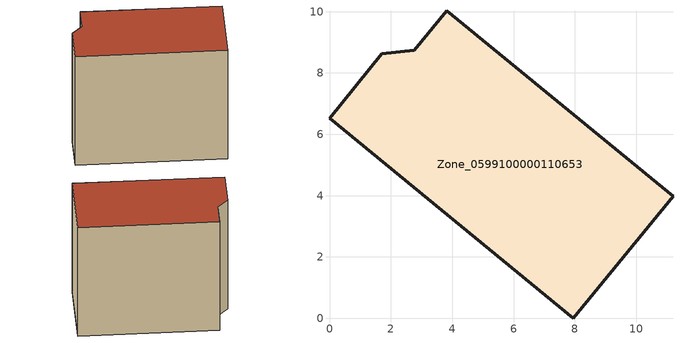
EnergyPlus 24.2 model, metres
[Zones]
Zone_0599100000110653
 floor ground (C_G): 7.94,0 0,6.52 1.71,8.62 2.77,8.74 3.82,10.03 11.2,3.98 z0
 wall outside (C_F): 7.94,0 11.2,3.98 3.82,10.03 2.77,8.74 1.71,8.62 0,6.52 7.94,0 z0:8.92
 roof outside (C_R): 0,6.52 7.94,0 11.2,3.98 3.82,10.03 2.77,8.74 1.71,8.62 z8.92
[BUILDING]
Pand.0599100000110653: North Axis=0; Terrain=City; Loads Convergence Tolerance Value=0.04; Temperature Convergence Tolerance Value=0.4; Solar Distribution=FullExterior; Maximum Number of Warmup Days=25; Minimum Number of Warmup Days=1
[Site:Location]
Rotterdam.The.Hague.AP_ZH_NLD Design_Conditions: Latitude=51.96; Longitude=4.45; Time Zone=1; Elevation=-4.5
[SITE:GROUNDTEMPERATURE:BUILDINGSURFACE]
18, 18, 18, 18, 18, 18, 18, 18, 18, 18, 18, 18
[MATERIAL] Thermal Absorptance=0.9; Solar Absorptance=0.7; Visible Absorptance=0.7
Name | Roughness | Thickness | Conductivity | Density | Specific Heat
G.TI.1946 | MediumSmooth | 0.15 | 1 | 540 | 1210
F.TI.1946 | Rough | 0.3 | 0.857143 | 1920 | 840
R.TI.1946 | MediumRough | 0.2 | 0.1 | 1500 | 1000
[CONSTRUCTION]
C_G: G.TI.1946
C_F: F.TI.1946
C_R: R.TI.1946
[ZONE]
Zone_0599100000110653: Type=1; Multiplier=1; Ceiling Height=Autocalculate; Volume=Autocalculate; Floor Area=autocalculate; Part of Total Floor Area=Yes
[ZONEINFILTRATION:DESIGNFLOWRATE]
Infil_Zone_0599100000110653: Zone or ZoneList or Space or SpaceList=Zone_0599100000110653; Schedule=AlwaysOn; Design Flow Rate Calculation Method=Flow/Area; Flow Rate per Floor Area=0.003; Constant Term Coefficient=1; Temperature Term Coefficient=0; Velocity Term Coefficient=0; Velocity Squared Term Coefficient=0
[HVACTEMPLATE:ZONE:IDEALLOADSAIRSYSTEM]
Zone_0599100000110653: Maximum Heating Supply Air Temperature=50; Minimum Cooling Supply Air Temperature=13; Maximum Heating Supply Air Humidity Ratio=0.0156; Minimum Cooling Supply Air Humidity Ratio=0.0077; Heating Limit=NoLimit; Cooling Limit=NoLimit; Dehumidification Control Type=ConstantSensibleHeatRatio; Cooling Sensible Heat Ratio=0.7; Dehumidification Setpoint=60; Humidification Control Type=None; Humidification Setpoint=30; Outdoor Air Method=None; Outdoor Air Flow Rate per Person=0.00944; Outdoor Air Flow Rate per Zone Floor Area=0; Outdoor Air Flow Rate per Zone=0; Demand Controlled Ventilation Type=None; Outdoor Air Economizer Type=NoEconomizer; Heat Recovery Type=None; Sensible Heat Recovery Effectiveness=0.7; Latent Heat Recovery Effectiveness=0.65
[ZONECONTROL:THERMOSTAT]
ThermostatControl_Zone_0599100000110653: Zone or ZoneList=Zone_0599100000110653; Control Type Schedule=DualSetpointControlType; Control 1=Thermostat_Zone_0599100000110653; Temperature Difference Between Cutout And Setpoint=0
[THERMOSTATSETPOINT:DUALSETPOINT]
Thermostat_Zone_0599100000110653: Heating Setpoint Temperature Schedule=HeatingSetpoint_Zone_0599100000110653; Cooling Setpoint Temperature Schedule=CoolingSetpoint_Zone_0599100000110653
[SCHEDULE:COMPACT]
HeatingSetpoint_Zone_0599100000110653: Through: 12/31, For: AllDays, Until: 24:00, 21
CoolingSetpoint_Zone_0599100000110653: Through: 12/31, For: AllDays, Until: 24:00, 24
DualSetpointControlType: Through: 12/31, For: AllDays, Until: 24:00, 4
AlwaysOn: Through: 12/31, For: AllDays, Until: 24:00, 1
